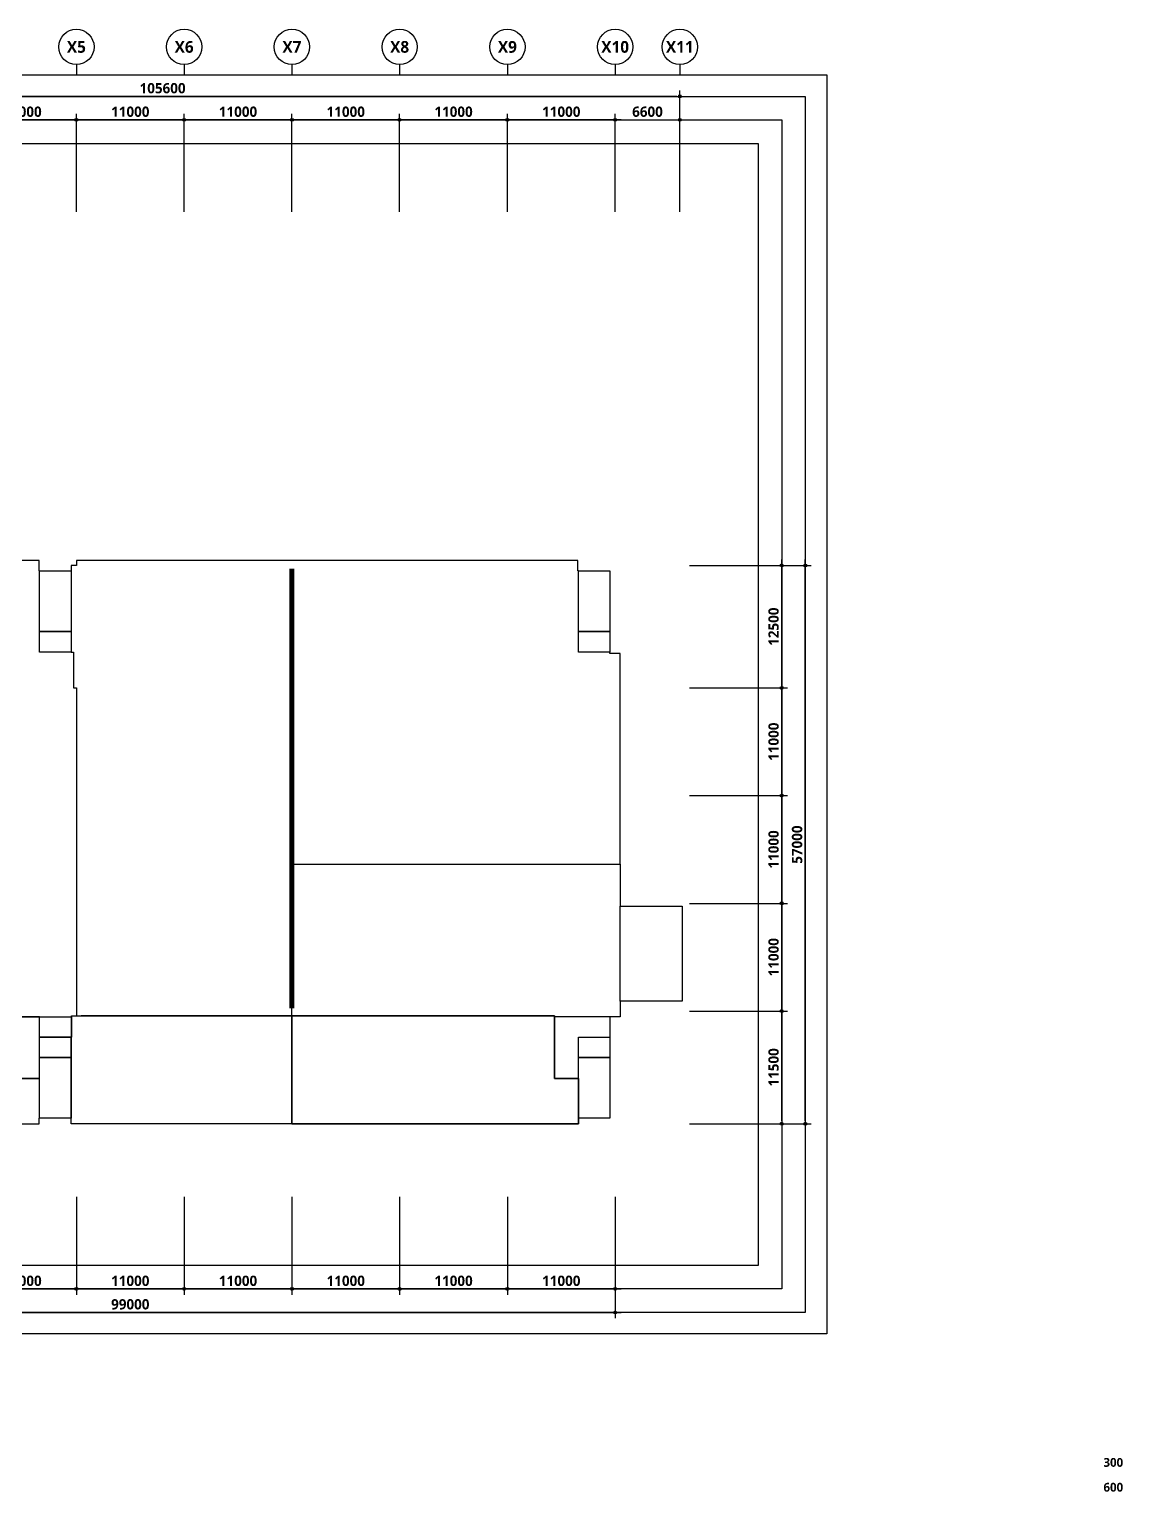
# Model space of a CAD drawing. Header units: millimetres. Extents: x -5354 to 997967, y -1313401 to 249081.
# Drawn here: x 610275 to 721903, y -944305 to -794976 of the extents above; entities that cross this region are included whole.
import ezdxf
from ezdxf.enums import TextEntityAlignment as Align

# ---------------------------------------------------------------- set-up
doc = ezdxf.new("R2010")
doc.units = ezdxf.units.MM
doc.header["$LTSCALE"] = 300
doc.header["$MEASUREMENT"] = 0
doc.header["$PDSIZE"] = -10
doc.layers.get('0').update_dxf_attribs({"linetype": 'CONTINUOUS'})
doc.layers.get('Defpoints').update_dxf_attribs({"color": 153, "linetype": 'CONTINUOUS'})
for name, color, linetype in [('A-ANNO-TEXT1', 7, 'CONTINUOUS'), ('A-ANNO-TITL', 7, 'CONTINUOUS'), ('A-ST-AXIS-BUB', 7, 'CONTINUOUS'), ('A-ST-AXIS-DIM', 7, 'CONTINUOUS'), ('ILDO_Cosinus Joint', 20, 'CONTINUOUS')]:
    doc.layers.add(name, color=color, linetype=linetype)
doc.layers.add('Defpoint', color=161, linetype='CONTINUOUS', plot=False)
doc.layers.add('면적', color=210, linetype='CONTINUOUS', plot=False)
doc.styles.add('SH_대대리576', font='')
doc.styles.get('SH_대대리576').set_extended_font_data('NanumGothic', bold=True)
doc.dimstyles.new('SHP 600', dxfattribs={"dimscale": 300, "dimtxt": 3.5, "dimasz": 1, "dimexe": 2, "dimexo": 2, "dimgap": 1, "dimtad": 1, "dimdec": 0, "dimzin": 0, "dimdsep": 46, "dimtxsty": 'SH_대대리576', "dimblk": 'DIMDOT', "dimcen": 0.09, "dimclrt": 3, "dimadec": 0, "dimazin": 1, "dimtfac": 1, "dimtdec": 0, "dimtix": 1, "dimtmove": 2, "dimatfit": 0, "dimldrblk": 'DIMDOT', "dimfxl": 1, "dimtolj": 1, "dimtzin": 0, "dimarcsym": 0})

# ---------------------------------------------------------------- blocks, each defined once
blk = doc.blocks.new('DIMDOT')
at = {"color": 0}
blk.add_line((-2, 0), (2, 0), dxfattribs=at)
for radius in [0.5, 0.25]:
    blk.add_circle((0, 0), radius, dxfattribs=at)
blk = doc.blocks.new('*D756')
at = {"layer": 'A-ST-AXIS-DIM', "color": 0, "lineweight": -2, "transparency": 16777216}
for p, q in [((571087, -813626), (571087, -801226)), ((676387, -801826), (571387, -801826)), ((676687, -813626), (676687, -801226))]:
    blk.add_line(p, q, dxfattribs=at)
at = {"layer": 'Defpoints', "color": 0, "transparency": 16777216}
for p in [(571087, -801826), (571087, -814226), (676687, -814226)]:
    blk.add_point(p, dxfattribs=at)
at = {"layer": 'A-ST-AXIS-DIM', "color": 0, "lineweight": -2, "transparency": 16777216, "xscale": 300, "yscale": 300, "zscale": 300, "rotation": 180}
blk.add_blockref('DIMDOT', (571087, -801826), dxfattribs=at)
at = {"layer": 'A-ST-AXIS-DIM', "color": 0, "lineweight": -2, "transparency": 16777216, "xscale": 300, "yscale": 300, "zscale": 300}
blk.add_blockref('DIMDOT', (676687, -801826), dxfattribs=at)
at = {"layer": 'A-ST-AXIS-DIM', "color": 3, "transparency": 16777216, "insert": (623887, -801001), "char_height": 1050, "attachment_point": 5, "style": 'SH_대대리576'}
blk.add_mtext('\\A1;105600', dxfattribs=at)
blk = doc.blocks.new('*D752')
at = {"layer": 'A-ST-AXIS-DIM', "color": 0, "lineweight": -2, "transparency": 16777216}
for p, q in [((604087, -813626), (604087, -803626)), ((614787, -804226), (604387, -804226)), ((615087, -813626), (615087, -803626))]:
    blk.add_line(p, q, dxfattribs=at)
at = {"layer": 'Defpoints', "color": 0, "transparency": 16777216}
for p in [(604087, -804226), (604087, -814226), (615087, -814226)]:
    blk.add_point(p, dxfattribs=at)
at = {"layer": 'A-ST-AXIS-DIM', "color": 0, "lineweight": -2, "transparency": 16777216, "xscale": 300, "yscale": 300, "zscale": 300, "rotation": 180}
blk.add_blockref('DIMDOT', (604087, -804226), dxfattribs=at)
at = {"layer": 'A-ST-AXIS-DIM', "color": 0, "lineweight": -2, "transparency": 16777216, "xscale": 300, "yscale": 300, "zscale": 300}
blk.add_blockref('DIMDOT', (615087, -804226), dxfattribs=at)
at = {"layer": 'A-ST-AXIS-DIM', "color": 3, "transparency": 16777216, "insert": (609587, -803401), "char_height": 1050, "attachment_point": 5, "style": 'SH_대대리576'}
blk.add_mtext('\\A1;11000', dxfattribs=at)
blk = doc.blocks.new('*D751')
at = {"layer": 'A-ST-AXIS-DIM', "color": 0, "lineweight": -2, "transparency": 16777216}
for p, q in [((615087, -813626), (615087, -803626)), ((625787, -804226), (615387, -804226)), ((626087, -813626), (626087, -803626))]:
    blk.add_line(p, q, dxfattribs=at)
at = {"layer": 'Defpoints', "color": 0, "transparency": 16777216}
for p in [(615087, -804226), (615087, -814226), (626087, -814226)]:
    blk.add_point(p, dxfattribs=at)
at = {"layer": 'A-ST-AXIS-DIM', "color": 0, "lineweight": -2, "transparency": 16777216, "xscale": 300, "yscale": 300, "zscale": 300, "rotation": 180}
blk.add_blockref('DIMDOT', (615087, -804226), dxfattribs=at)
at = {"layer": 'A-ST-AXIS-DIM', "color": 0, "lineweight": -2, "transparency": 16777216, "xscale": 300, "yscale": 300, "zscale": 300}
blk.add_blockref('DIMDOT', (626087, -804226), dxfattribs=at)
at = {"layer": 'A-ST-AXIS-DIM', "color": 3, "transparency": 16777216, "insert": (620587, -803401), "char_height": 1050, "attachment_point": 5, "style": 'SH_대대리576'}
blk.add_mtext('\\A1;11000', dxfattribs=at)
blk = doc.blocks.new('*D750')
at = {"layer": 'A-ST-AXIS-DIM', "color": 0, "lineweight": -2, "transparency": 16777216}
for p, q in [((626087, -813626), (626087, -803626)), ((636787, -804226), (626387, -804226)), ((637087, -813626), (637087, -803626))]:
    blk.add_line(p, q, dxfattribs=at)
at = {"layer": 'Defpoints', "color": 0, "transparency": 16777216}
for p in [(626087, -804226), (626087, -814226), (637087, -814226)]:
    blk.add_point(p, dxfattribs=at)
at = {"layer": 'A-ST-AXIS-DIM', "color": 0, "lineweight": -2, "transparency": 16777216, "xscale": 300, "yscale": 300, "zscale": 300, "rotation": 180}
blk.add_blockref('DIMDOT', (626087, -804226), dxfattribs=at)
at = {"layer": 'A-ST-AXIS-DIM', "color": 0, "lineweight": -2, "transparency": 16777216, "xscale": 300, "yscale": 300, "zscale": 300}
blk.add_blockref('DIMDOT', (637087, -804226), dxfattribs=at)
at = {"layer": 'A-ST-AXIS-DIM', "color": 3, "transparency": 16777216, "insert": (631587, -803401), "char_height": 1050, "attachment_point": 5, "style": 'SH_대대리576'}
blk.add_mtext('\\A1;11000', dxfattribs=at)
blk = doc.blocks.new('*D749')
at = {"layer": 'A-ST-AXIS-DIM', "color": 0, "lineweight": -2, "transparency": 16777216}
for p, q in [((637087, -813626), (637087, -803626)), ((647787, -804226), (637387, -804226)), ((648087, -813626), (648087, -803626))]:
    blk.add_line(p, q, dxfattribs=at)
at = {"layer": 'Defpoints', "color": 0, "transparency": 16777216}
for p in [(637087, -804226), (637087, -814226), (648087, -814226)]:
    blk.add_point(p, dxfattribs=at)
at = {"layer": 'A-ST-AXIS-DIM', "color": 0, "lineweight": -2, "transparency": 16777216, "xscale": 300, "yscale": 300, "zscale": 300, "rotation": 180}
blk.add_blockref('DIMDOT', (637087, -804226), dxfattribs=at)
at = {"layer": 'A-ST-AXIS-DIM', "color": 0, "lineweight": -2, "transparency": 16777216, "xscale": 300, "yscale": 300, "zscale": 300}
blk.add_blockref('DIMDOT', (648087, -804226), dxfattribs=at)
at = {"layer": 'A-ST-AXIS-DIM', "color": 3, "transparency": 16777216, "insert": (642587, -803401), "char_height": 1050, "attachment_point": 5, "style": 'SH_대대리576'}
blk.add_mtext('\\A1;11000', dxfattribs=at)
blk = doc.blocks.new('*D775')
at = {"layer": 'A-ST-AXIS-DIM', "color": 0, "lineweight": -2, "transparency": 16777216}
for p, q in [((648087, -813626), (648087, -803626)), ((658787, -804226), (648387, -804226)), ((659087, -813626), (659087, -803626))]:
    blk.add_line(p, q, dxfattribs=at)
at = {"layer": 'Defpoints', "color": 0, "transparency": 16777216}
for p in [(648087, -804226), (648087, -814226), (659087, -814226)]:
    blk.add_point(p, dxfattribs=at)
at = {"layer": 'A-ST-AXIS-DIM', "color": 0, "lineweight": -2, "transparency": 16777216, "xscale": 300, "yscale": 300, "zscale": 300, "rotation": 180}
blk.add_blockref('DIMDOT', (648087, -804226), dxfattribs=at)
at = {"layer": 'A-ST-AXIS-DIM', "color": 0, "lineweight": -2, "transparency": 16777216, "xscale": 300, "yscale": 300, "zscale": 300}
blk.add_blockref('DIMDOT', (659087, -804226), dxfattribs=at)
at = {"layer": 'A-ST-AXIS-DIM', "color": 3, "transparency": 16777216, "insert": (653587, -803401), "char_height": 1050, "attachment_point": 5, "style": 'SH_대대리576'}
blk.add_mtext('\\A1;11000', dxfattribs=at)
blk = doc.blocks.new('*D774')
at = {"layer": 'A-ST-AXIS-DIM', "color": 0, "lineweight": -2, "transparency": 16777216}
for p, q in [((659087, -813626), (659087, -803626)), ((669787, -804226), (659387, -804226)), ((670087, -813626), (670087, -803626))]:
    blk.add_line(p, q, dxfattribs=at)
at = {"layer": 'Defpoints', "color": 0, "transparency": 16777216}
for p in [(659087, -804226), (659087, -814226), (670087, -814226)]:
    blk.add_point(p, dxfattribs=at)
at = {"layer": 'A-ST-AXIS-DIM', "color": 0, "lineweight": -2, "transparency": 16777216, "xscale": 300, "yscale": 300, "zscale": 300, "rotation": 180}
blk.add_blockref('DIMDOT', (659087, -804226), dxfattribs=at)
at = {"layer": 'A-ST-AXIS-DIM', "color": 0, "lineweight": -2, "transparency": 16777216, "xscale": 300, "yscale": 300, "zscale": 300}
blk.add_blockref('DIMDOT', (670087, -804226), dxfattribs=at)
at = {"layer": 'A-ST-AXIS-DIM', "color": 3, "transparency": 16777216, "insert": (664587, -803401), "char_height": 1050, "attachment_point": 5, "style": 'SH_대대리576'}
blk.add_mtext('\\A1;11000', dxfattribs=at)
blk = doc.blocks.new('*D692')
at = {"layer": 'A-ST-AXIS-DIM', "color": 0, "lineweight": -2, "transparency": 16777216}
for p, q in [((677687, -849726), (687687, -849726)), ((687087, -861926), (687087, -850026)), ((677687, -862226), (687687, -862226))]:
    blk.add_line(p, q, dxfattribs=at)
at = {"layer": 'Defpoints', "color": 0, "transparency": 16777216}
for p in [(677087, -849726), (687087, -849726), (677087, -862226)]:
    blk.add_point(p, dxfattribs=at)
at = {"layer": 'A-ST-AXIS-DIM', "color": 0, "lineweight": -2, "transparency": 16777216, "xscale": 300, "yscale": 300, "zscale": 300}
for p, rotation in [((687087, -849726), 90), ((687087, -862226), 270)]:
    blk.add_blockref('DIMDOT', p, dxfattribs=dict(at, rotation=rotation))
at = {"layer": 'A-ST-AXIS-DIM', "color": 3, "transparency": 16777216, "insert": (686262, -855976), "char_height": 1050, "attachment_point": 5, "rotation": 90, "style": 'SH_대대리576'}
blk.add_mtext('\\A1;12500', dxfattribs=at)
blk = doc.blocks.new('*D691')
at = {"layer": 'A-ST-AXIS-DIM', "color": 0, "lineweight": -2, "transparency": 16777216}
for p, q in [((677687, -862226), (687687, -862226)), ((687087, -872926), (687087, -862526)), ((677687, -873226), (687687, -873226))]:
    blk.add_line(p, q, dxfattribs=at)
at = {"layer": 'Defpoints', "color": 0, "transparency": 16777216}
for p in [(677087, -862226), (687087, -862226), (677087, -873226)]:
    blk.add_point(p, dxfattribs=at)
at = {"layer": 'A-ST-AXIS-DIM', "color": 0, "lineweight": -2, "transparency": 16777216, "xscale": 300, "yscale": 300, "zscale": 300}
for p, rotation in [((687087, -862226), 90), ((687087, -873226), 270)]:
    blk.add_blockref('DIMDOT', p, dxfattribs=dict(at, rotation=rotation))
at = {"layer": 'A-ST-AXIS-DIM', "color": 3, "transparency": 16777216, "insert": (686262, -867726), "char_height": 1050, "attachment_point": 5, "rotation": 90, "style": 'SH_대대리576'}
blk.add_mtext('\\A1;11000', dxfattribs=at)
blk = doc.blocks.new('*D607')
at = {"layer": 'A-ST-AXIS-DIM', "color": 0, "lineweight": -2, "transparency": 16777216}
for p, q in [((677687, -873226), (687687, -873226)), ((687087, -883926), (687087, -873526)), ((677687, -884226), (687687, -884226))]:
    blk.add_line(p, q, dxfattribs=at)
at = {"layer": 'Defpoints', "color": 0, "transparency": 16777216}
for p in [(677087, -873226), (687087, -873226), (677087, -884226)]:
    blk.add_point(p, dxfattribs=at)
at = {"layer": 'A-ST-AXIS-DIM', "color": 0, "lineweight": -2, "transparency": 16777216, "xscale": 300, "yscale": 300, "zscale": 300}
for p, rotation in [((687087, -873226), 90), ((687087, -884226), 270)]:
    blk.add_blockref('DIMDOT', p, dxfattribs=dict(at, rotation=rotation))
at = {"layer": 'A-ST-AXIS-DIM', "color": 3, "transparency": 16777216, "insert": (686262, -878726), "char_height": 1050, "attachment_point": 5, "rotation": 90, "style": 'SH_대대리576'}
blk.add_mtext('\\A1;11000', dxfattribs=at)
blk = doc.blocks.new('*D606')
at = {"layer": 'A-ST-AXIS-DIM', "color": 0, "lineweight": -2, "transparency": 16777216}
for p, q in [((677687, -884226), (687687, -884226)), ((687087, -894926), (687087, -884526)), ((677687, -895226), (687687, -895226))]:
    blk.add_line(p, q, dxfattribs=at)
at = {"layer": 'Defpoints', "color": 0, "transparency": 16777216}
for p in [(677087, -884226), (687087, -884226), (677087, -895226)]:
    blk.add_point(p, dxfattribs=at)
at = {"layer": 'A-ST-AXIS-DIM', "color": 0, "lineweight": -2, "transparency": 16777216, "xscale": 300, "yscale": 300, "zscale": 300}
for p, rotation in [((687087, -884226), 90), ((687087, -895226), 270)]:
    blk.add_blockref('DIMDOT', p, dxfattribs=dict(at, rotation=rotation))
at = {"layer": 'A-ST-AXIS-DIM', "color": 3, "transparency": 16777216, "insert": (686262, -889726), "char_height": 1050, "attachment_point": 5, "rotation": 90, "style": 'SH_대대리576'}
blk.add_mtext('\\A1;11000', dxfattribs=at)
blk = doc.blocks.new('*D605')
at = {"layer": 'A-ST-AXIS-DIM', "color": 0, "lineweight": -2, "transparency": 16777216}
for p, q in [((677687, -895226), (687687, -895226)), ((687087, -906426), (687087, -895526)), ((677687, -906726), (687687, -906726))]:
    blk.add_line(p, q, dxfattribs=at)
at = {"layer": 'Defpoints', "color": 0, "transparency": 16777216}
for p in [(677087, -895226), (687087, -895226), (677087, -906726)]:
    blk.add_point(p, dxfattribs=at)
at = {"layer": 'A-ST-AXIS-DIM', "color": 0, "lineweight": -2, "transparency": 16777216, "xscale": 300, "yscale": 300, "zscale": 300}
for p, rotation in [((687087, -895226), 90), ((687087, -906726), 270)]:
    blk.add_blockref('DIMDOT', p, dxfattribs=dict(at, rotation=rotation))
at = {"layer": 'A-ST-AXIS-DIM', "color": 3, "transparency": 16777216, "insert": (686262, -900976), "char_height": 1050, "attachment_point": 5, "rotation": 90, "style": 'SH_대대리576'}
blk.add_mtext('\\A1;11500', dxfattribs=at)
blk = doc.blocks.new('*D604')
at = {"layer": 'A-ST-AXIS-DIM', "color": 0, "lineweight": -2, "transparency": 16777216}
for p, q in [((677687, -849726), (690087, -849726)), ((689487, -906426), (689487, -850026)), ((677687, -906726), (690087, -906726))]:
    blk.add_line(p, q, dxfattribs=at)
at = {"layer": 'Defpoints', "color": 0, "transparency": 16777216}
for p in [(677087, -849726), (689487, -849726), (677087, -906726)]:
    blk.add_point(p, dxfattribs=at)
at = {"layer": 'A-ST-AXIS-DIM', "color": 0, "lineweight": -2, "transparency": 16777216, "xscale": 300, "yscale": 300, "zscale": 300}
for p, rotation in [((689487, -849726), 90), ((689487, -906726), 270)]:
    blk.add_blockref('DIMDOT', p, dxfattribs=dict(at, rotation=rotation))
at = {"layer": 'A-ST-AXIS-DIM', "color": 3, "transparency": 16777216, "insert": (688662, -878226), "char_height": 1050, "attachment_point": 5, "rotation": 90, "style": 'SH_대대리576'}
blk.add_mtext('\\A1;57000', dxfattribs=at)
blk = doc.blocks.new('*D600')
at = {"layer": 'A-ST-AXIS-DIM', "color": 0, "lineweight": -2, "transparency": 16777216}
for p, q in [((604087, -914197), (604087, -924197)), ((615087, -914197), (615087, -924197)), ((604387, -923597), (614787, -923597))]:
    blk.add_line(p, q, dxfattribs=at)
at = {"layer": 'Defpoints', "color": 0, "transparency": 16777216}
for p in [(604087, -913597), (615087, -913597), (615087, -923597)]:
    blk.add_point(p, dxfattribs=at)
at = {"layer": 'A-ST-AXIS-DIM', "color": 0, "lineweight": -2, "transparency": 16777216, "xscale": 300, "yscale": 300, "zscale": 300, "rotation": 180}
blk.add_blockref('DIMDOT', (604087, -923597), dxfattribs=at)
at = {"layer": 'A-ST-AXIS-DIM', "color": 0, "lineweight": -2, "transparency": 16777216, "xscale": 300, "yscale": 300, "zscale": 300}
blk.add_blockref('DIMDOT', (615087, -923597), dxfattribs=at)
at = {"layer": 'A-ST-AXIS-DIM', "color": 3, "transparency": 16777216, "insert": (609587, -922772), "char_height": 1050, "attachment_point": 5, "style": 'SH_대대리576'}
blk.add_mtext('\\A1;11000', dxfattribs=at)
blk = doc.blocks.new('*D599')
at = {"layer": 'A-ST-AXIS-DIM', "color": 0, "lineweight": -2, "transparency": 16777216}
for p, q in [((615087, -914197), (615087, -924197)), ((626087, -914197), (626087, -924197)), ((615387, -923597), (625787, -923597))]:
    blk.add_line(p, q, dxfattribs=at)
at = {"layer": 'Defpoints', "color": 0, "transparency": 16777216}
for p in [(615087, -913597), (626087, -913597), (626087, -923597)]:
    blk.add_point(p, dxfattribs=at)
at = {"layer": 'A-ST-AXIS-DIM', "color": 0, "lineweight": -2, "transparency": 16777216, "xscale": 300, "yscale": 300, "zscale": 300, "rotation": 180}
blk.add_blockref('DIMDOT', (615087, -923597), dxfattribs=at)
at = {"layer": 'A-ST-AXIS-DIM', "color": 0, "lineweight": -2, "transparency": 16777216, "xscale": 300, "yscale": 300, "zscale": 300}
blk.add_blockref('DIMDOT', (626087, -923597), dxfattribs=at)
at = {"layer": 'A-ST-AXIS-DIM', "color": 3, "transparency": 16777216, "insert": (620587, -922772), "char_height": 1050, "attachment_point": 5, "style": 'SH_대대리576'}
blk.add_mtext('\\A1;11000', dxfattribs=at)
blk = doc.blocks.new('*D598')
at = {"layer": 'A-ST-AXIS-DIM', "color": 0, "lineweight": -2, "transparency": 16777216}
for p, q in [((626087, -914197), (626087, -924197)), ((637087, -914197), (637087, -924197)), ((626387, -923597), (636787, -923597))]:
    blk.add_line(p, q, dxfattribs=at)
at = {"layer": 'Defpoints', "color": 0, "transparency": 16777216}
for p in [(626087, -913597), (637087, -913597), (637087, -923597)]:
    blk.add_point(p, dxfattribs=at)
at = {"layer": 'A-ST-AXIS-DIM', "color": 0, "lineweight": -2, "transparency": 16777216, "xscale": 300, "yscale": 300, "zscale": 300, "rotation": 180}
blk.add_blockref('DIMDOT', (626087, -923597), dxfattribs=at)
at = {"layer": 'A-ST-AXIS-DIM', "color": 0, "lineweight": -2, "transparency": 16777216, "xscale": 300, "yscale": 300, "zscale": 300}
blk.add_blockref('DIMDOT', (637087, -923597), dxfattribs=at)
at = {"layer": 'A-ST-AXIS-DIM', "color": 3, "transparency": 16777216, "insert": (631587, -922772), "char_height": 1050, "attachment_point": 5, "style": 'SH_대대리576'}
blk.add_mtext('\\A1;11000', dxfattribs=at)
blk = doc.blocks.new('*D597')
at = {"layer": 'A-ST-AXIS-DIM', "color": 0, "lineweight": -2, "transparency": 16777216}
for p, q in [((637087, -914197), (637087, -924197)), ((648087, -914197), (648087, -924197)), ((637387, -923597), (647787, -923597))]:
    blk.add_line(p, q, dxfattribs=at)
at = {"layer": 'Defpoints', "color": 0, "transparency": 16777216}
for p in [(637087, -913597), (648087, -913597), (648087, -923597)]:
    blk.add_point(p, dxfattribs=at)
at = {"layer": 'A-ST-AXIS-DIM', "color": 0, "lineweight": -2, "transparency": 16777216, "xscale": 300, "yscale": 300, "zscale": 300, "rotation": 180}
blk.add_blockref('DIMDOT', (637087, -923597), dxfattribs=at)
at = {"layer": 'A-ST-AXIS-DIM', "color": 0, "lineweight": -2, "transparency": 16777216, "xscale": 300, "yscale": 300, "zscale": 300}
blk.add_blockref('DIMDOT', (648087, -923597), dxfattribs=at)
at = {"layer": 'A-ST-AXIS-DIM', "color": 3, "transparency": 16777216, "insert": (642587, -922772), "char_height": 1050, "attachment_point": 5, "style": 'SH_대대리576'}
blk.add_mtext('\\A1;11000', dxfattribs=at)
blk = doc.blocks.new('*D596')
at = {"layer": 'A-ST-AXIS-DIM', "color": 0, "lineweight": -2, "transparency": 16777216}
for p, q in [((648087, -914197), (648087, -924197)), ((659087, -914197), (659087, -924197)), ((648387, -923597), (658787, -923597))]:
    blk.add_line(p, q, dxfattribs=at)
at = {"layer": 'Defpoints', "color": 0, "transparency": 16777216}
for p in [(648087, -913597), (659087, -913597), (659087, -923597)]:
    blk.add_point(p, dxfattribs=at)
at = {"layer": 'A-ST-AXIS-DIM', "color": 0, "lineweight": -2, "transparency": 16777216, "xscale": 300, "yscale": 300, "zscale": 300, "rotation": 180}
blk.add_blockref('DIMDOT', (648087, -923597), dxfattribs=at)
at = {"layer": 'A-ST-AXIS-DIM', "color": 0, "lineweight": -2, "transparency": 16777216, "xscale": 300, "yscale": 300, "zscale": 300}
blk.add_blockref('DIMDOT', (659087, -923597), dxfattribs=at)
at = {"layer": 'A-ST-AXIS-DIM', "color": 3, "transparency": 16777216, "insert": (653587, -922772), "char_height": 1050, "attachment_point": 5, "style": 'SH_대대리576'}
blk.add_mtext('\\A1;11000', dxfattribs=at)
blk = doc.blocks.new('*D595')
at = {"layer": 'A-ST-AXIS-DIM', "color": 0, "lineweight": -2, "transparency": 16777216}
for p, q in [((659087, -914197), (659087, -924197)), ((670087, -914197), (670087, -924197)), ((659387, -923597), (669787, -923597))]:
    blk.add_line(p, q, dxfattribs=at)
at = {"layer": 'Defpoints', "color": 0, "transparency": 16777216}
for p in [(659087, -913597), (670087, -913597), (670087, -923597)]:
    blk.add_point(p, dxfattribs=at)
at = {"layer": 'A-ST-AXIS-DIM', "color": 0, "lineweight": -2, "transparency": 16777216, "xscale": 300, "yscale": 300, "zscale": 300, "rotation": 180}
blk.add_blockref('DIMDOT', (659087, -923597), dxfattribs=at)
at = {"layer": 'A-ST-AXIS-DIM', "color": 0, "lineweight": -2, "transparency": 16777216, "xscale": 300, "yscale": 300, "zscale": 300}
blk.add_blockref('DIMDOT', (670087, -923597), dxfattribs=at)
at = {"layer": 'A-ST-AXIS-DIM', "color": 3, "transparency": 16777216, "insert": (664587, -922772), "char_height": 1050, "attachment_point": 5, "style": 'SH_대대리576'}
blk.add_mtext('\\A1;11000', dxfattribs=at)
blk = doc.blocks.new('*D594')
at = {"layer": 'A-ST-AXIS-DIM', "color": 0, "lineweight": -2, "transparency": 16777216}
for p, q in [((571087, -914197), (571087, -926597)), ((670087, -914197), (670087, -926597)), ((571387, -925997), (669787, -925997))]:
    blk.add_line(p, q, dxfattribs=at)
at = {"layer": 'Defpoints', "color": 0, "transparency": 16777216}
for p in [(571087, -913597), (670087, -913597), (670087, -925997)]:
    blk.add_point(p, dxfattribs=at)
at = {"layer": 'A-ST-AXIS-DIM', "color": 0, "lineweight": -2, "transparency": 16777216, "xscale": 300, "yscale": 300, "zscale": 300, "rotation": 180}
blk.add_blockref('DIMDOT', (571087, -925997), dxfattribs=at)
at = {"layer": 'A-ST-AXIS-DIM', "color": 0, "lineweight": -2, "transparency": 16777216, "xscale": 300, "yscale": 300, "zscale": 300}
blk.add_blockref('DIMDOT', (670087, -925997), dxfattribs=at)
at = {"layer": 'A-ST-AXIS-DIM', "color": 3, "transparency": 16777216, "insert": (620587, -925172), "char_height": 1050, "attachment_point": 5, "style": 'SH_대대리576'}
blk.add_mtext('\\A1;99000', dxfattribs=at)
blk = doc.blocks.new('*D587')
at = {"layer": 'A-ST-AXIS-DIM', "color": 0, "lineweight": -2, "transparency": 16777216}
for p, q in [((670087, -813626), (670087, -803626)), ((670387, -804226), (676387, -804226)), ((676687, -813626), (676687, -803626))]:
    blk.add_line(p, q, dxfattribs=at)
at = {"layer": 'Defpoints', "color": 0, "transparency": 16777216}
for p in [(676687, -804226), (670087, -814226), (676687, -814226)]:
    blk.add_point(p, dxfattribs=at)
at = {"layer": 'A-ST-AXIS-DIM', "color": 0, "lineweight": -2, "transparency": 16777216, "xscale": 300, "yscale": 300, "zscale": 300, "rotation": 180}
blk.add_blockref('DIMDOT', (670087, -804226), dxfattribs=at)
at = {"layer": 'A-ST-AXIS-DIM', "color": 0, "lineweight": -2, "transparency": 16777216, "xscale": 300, "yscale": 300, "zscale": 300}
blk.add_blockref('DIMDOT', (676687, -804226), dxfattribs=at)
at = {"layer": 'A-ST-AXIS-DIM', "color": 3, "transparency": 16777216, "insert": (673387, -803401), "char_height": 1050, "attachment_point": 5, "style": 'SH_대대리576'}
blk.add_mtext('\\A1;6600', dxfattribs=at)
blk = doc.blocks.new('A-ST-AXIS-BUB-1')
at = {"layer": 'A-ST-AXIS-BUB'}
blk.add_line((0, 350), (0, 0), dxfattribs=at)
blk.add_circle((0, 950), 600, dxfattribs=at)
blk = doc.blocks.new('G$CF9371588')
blk.add_line((7800, 10975, 103000), (4300, 10975, 103000))
at = {"layer": '면적'}
for p, q in [((100000, 12500, 103000), (100000, 22200, 103000)), ((66500, 0, 103000), (66500, 11000, 103000))]:
    blk.add_line(p, q, dxfattribs=at)
for points in [[(100000, 26500), (100000, 48025), (98950, 48025), (98950, 48150), (95750, 48150), (95750, 56450), (95700, 56450), (95700, 57500), (44500, 57500), (44500, 57000), (43950, 57000), (43950, 56450), (43950, 48150), (40750, 48150), (40750, 56450), (40700, 56450), (40700, 57500), (4300, 57500), (4300, 56450), (4250, 56450), (4250, 48150), (1050, 48150), (1050, 48100), (0, 48100), (0, 22200), (2200, 22200), (5900, 22200), (5900, 17860), (4300, 17860), (4300, 10975), (7800, 10975), (7800, 11000), (38300, 11000), (38300, 10900), (44000, 10900), (44000, 11000), (66500, 11000), (66500, 26500)], [(40750, 56450), (43950, 56450), (43950, 50250), (40750, 50250)], [(40750, 50250), (43950, 50250), (43950, 48150), (40750, 48150)], [(2200, 17260), (2200, 22200), (5900, 22200), (5900, 17860), (4300, 17860), (4300, 17260)], [(2200, 17260), (2200, 15800), (800, 15800), (800, 13450), (4300, 13450), (4300, 17260), (2200, 17260)], [(800, 13450), (800, 10950), (1050, 10950), (4300, 10950), (4300, 13450)], [(4250, 8850), (4250, 10950), (1050, 10950), (1050, 550), (4250, 550), (4250, 6750), (3300, 6750), (3300, 8850)], [(4250, 4600), (4250, 550), (4300, 550), (4300, 0), (40700, 0), (40700, 550), (40750, 550), (40750, 4600), (38300, 4600), (38300, 11000), (7800, 11000), (7800, 4600)], [(4300, 10975), (4300, 10950), (4250, 10950), (4250, 8850), (4250, 8850), (4250, 6750), (4250, 6750), (4250, 4600), (7800, 4600), (7800, 10975)], [(38300, 10900), (38300, 4600), (40750, 4600), (40750, 8850), (40750, 8850), (40750, 8850), (40750, 8850), (40750, 10900)], [(40750, 10900), (44000, 10900), (44000, 8850), (40750, 8850)], [(43950, 0), (43950, 8850), (44000, 8850), (44000, 11000), (93300, 11000), (93300, 4602), (95750, 4602), (95750, 0)], [(93300, 10900), (93300, 4602), (95700, 4602), (95700, 4602), (95750, 4602), (95750, 8850), (99000, 8850), (99000, 8850), (99000, 9000), (99000, 10900)], [(40750, 8850), (43950, 8850), (43950, 6750), (40750, 6750)], [(98950, 6750), (95750, 6750), (95750, 8850), (98950, 8850)], [(40750, 6750), (43950, 6750), (43950, 550), (40750, 550)], [(98950, 550), (95750, 550), (95750, 6750), (98950, 6750)]]:
    blk.add_lwpolyline(points, close=True, dxfattribs=at)
at = {"layer": '면적', "elevation": 103000}
for points in [[(1050, 50250), (4250, 50250), (4250, 56450), (1050, 56450)], [(98950, 50250), (95750, 50250), (95750, 56450), (98950, 56450)], [(1050, 50250), (4250, 50250), (4250, 48150), (1050, 48150)], [(95750, 50250), (98950, 50250), (98950, 48150), (95750, 48150)], [(66500, 11000), (66500, 26500), (100000, 26500), (100000, 22200), (106350, 22200), (106350, 12500), (100000, 12500), (100000, 10900), (93300, 10900), (93300, 11000)], [(66500, 11000), (66500, 0), (95750, 0), (95750, 4602), (93300, 4602), (93300, 11000)], [(3300, 8850), (4250, 8850), (4250, 6750), (3300, 6750)]]:
    blk.add_lwpolyline(points, close=True, dxfattribs=at)
at = {"layer": '면적'}
for points in [[(43950, 48150), (44200, 48150), (44200, 44500), (44500, 44500), (44500, 11000)], [(7800, 11000), (38300, 11000)], [(7800, 11000), (38300, 11000)], [(93300, 11000), (45000, 11000)]]:
    blk.add_lwpolyline(points, dxfattribs=at)

msp = doc.modelspace()

# ---------------------------------------------------------------- linework, layer by layer
at = {"layer": 'Defpoint'}
for points in [[(691687.2, -928197.4), (520487.2, -928197.4), (520487.2, -799625.9), (691687.2, -799625.9)], [(689487.2, -925997.4), (522687.2, -925997.4), (522687.2, -801825.9), (689487.2, -801825.9)], [(687087.2, -923597.4), (525087.2, -923597.4), (525087.2, -804225.9), (687087.2, -804225.9)], [(684687.2, -921197.4), (527487.2, -921197.4), (527487.2, -806625.9), (684687.2, -806625.9)]]:
    msp.add_lwpolyline(points, close=True, dxfattribs=at)
at = {"layer": 'ILDO_Cosinus Joint', "const_width": 500, "elevation": 103000}
msp.add_lwpolyline([(637087.2, -850054.9), (637087.2, -894946.9)], dxfattribs=at)

# ---------------------------------------------------------------- block references
msp.add_blockref('G$CF9371588', (570587.2, -906725.9))
at = {"layer": 'A-ST-AXIS-BUB', "xscale": 3, "yscale": 3, "zscale": 3}
for p in [(615087.2, -799625.9), (626087.2, -799625.9), (637087.2, -799625.9), (648087.2, -799625.9), (659087.2, -799625.9), (670087.2, -799625.9), (676687.2, -799625.9)]:
    msp.add_blockref('A-ST-AXIS-BUB-1', p, dxfattribs=at)

# ---------------------------------------------------------------- texts
at = {"layer": 'A-ANNO-TEXT1', "style": 'SH_대대리576'}
for s, p in [('X5', (615087.2, -796775.9)), ('X6', (626087.2, -796775.9)), ('X7', (637087.2, -796775.9)), ('X8', (648087.2, -796775.9)), ('X9', (659087.2, -796775.9)), ('X10', (670087.2, -796775.9)), ('X11', (676687.2, -796775.9))]:
    msp.add_text(s, height=1200, dxfattribs=at).set_placement(p, align=Align.MIDDLE_CENTER)
at = {"layer": 'A-ANNO-TITL', "style": 'SH_대대리576'}
for s, p in [('300', (720940.9, -941308.9)), ('600', (720940.9, -943842.1))]:
    msp.add_text(s, height=900, dxfattribs=at).set_placement(p, align=Align.MIDDLE)

# ---------------------------------------------------------------- dimensions: what is measured, and where the dimension line sits
at = {"layer": 'A-ST-AXIS-DIM'}
for base, p1, p2, picture, middle in [((571087.2, -801825.9), (676687.2, -814225.9), (571087.2, -814225.9), '*D756', (623887.2, -801000.9)), ((604087.2, -804225.9), (615087.2, -814225.9), (604087.2, -814225.9), '*D752', (609587.2, -803400.9)), ((615087.2, -804225.9), (626087.2, -814225.9), (615087.2, -814225.9), '*D751', (620587.2, -803400.9)), ((626087.2, -804225.9), (637087.2, -814225.9), (626087.2, -814225.9), '*D750', (631587.2, -803400.9)), ((637087.2, -804225.9), (648087.2, -814225.9), (637087.2, -814225.9), '*D749', (642587.2, -803400.9)), ((648087.2, -804225.9), (659087.2, -814225.9), (648087.2, -814225.9), '*D775', (653587.2, -803400.9)), ((659087.2, -804225.9), (670087.2, -814225.9), (659087.2, -814225.9), '*D774', (664587.2, -803400.9))]:
    dim = msp.add_linear_dim(base=base, p1=p1, p2=p2, dimstyle='SHP 600', dxfattribs=at)
    dim.commit()
    dim.dimension.update_dxf_attribs({"geometry": picture, "text_midpoint": middle})
for base, p1, p2, angle, picture, middle in [((676687.2, -804225.9), (670087.2, -814225.9), (676687.2, -814225.9), 180, '*D587', (673387.2, -803400.9)), ((687087.2, -849725.9), (677087.2, -862225.9), (677087.2, -849725.9), 270, '*D692', (686262.2, -855975.9)), ((689487.2, -849725.9), (677087.2, -906725.9), (677087.2, -849725.9), 270, '*D604', (688662.2, -878225.9)), ((687087.2, -862225.9), (677087.2, -873225.9), (677087.2, -862225.9), 270, '*D691', (686262.2, -867725.9)), ((687087.2, -873225.9), (677087.2, -884225.9), (677087.2, -873225.9), 270, '*D607', (686262.2, -878725.9)), ((687087.2, -884225.9), (677087.2, -895225.9), (677087.2, -884225.9), 270, '*D606', (686262.2, -889725.9)), ((687087.2, -895225.9), (677087.2, -906725.9), (677087.2, -895225.9), 270, '*D605', (686262.2, -900975.9)), ((670087.2, -925997.4), (571087.2, -913597.4), (670087.2, -913597.4), 180, '*D594', (620587.2, -925172.4)), ((615087.2, -923597.4), (604087.2, -913597.4), (615087.2, -913597.4), 180, '*D600', (609587.2, -922772.4)), ((626087.2, -923597.4), (615087.2, -913597.4), (626087.2, -913597.4), 180, '*D599', (620587.2, -922772.4)), ((637087.2, -923597.4), (626087.2, -913597.4), (637087.2, -913597.4), 180, '*D598', (631587.2, -922772.4)), ((648087.2, -923597.4), (637087.2, -913597.4), (648087.2, -913597.4), 180, '*D597', (642587.2, -922772.4)), ((659087.2, -923597.4), (648087.2, -913597.4), (659087.2, -913597.4), 180, '*D596', (653587.2, -922772.4)), ((670087.2, -923597.4), (659087.2, -913597.4), (670087.2, -913597.4), 180, '*D595', (664587.2, -922772.4))]:
    dim = msp.add_linear_dim(base=base, p1=p1, p2=p2, angle=angle, dimstyle='SHP 600', dxfattribs=at)
    dim.commit()
    dim.dimension.update_dxf_attribs({"geometry": picture, "text_midpoint": middle})

doc.saveas('drawing.dxf')
